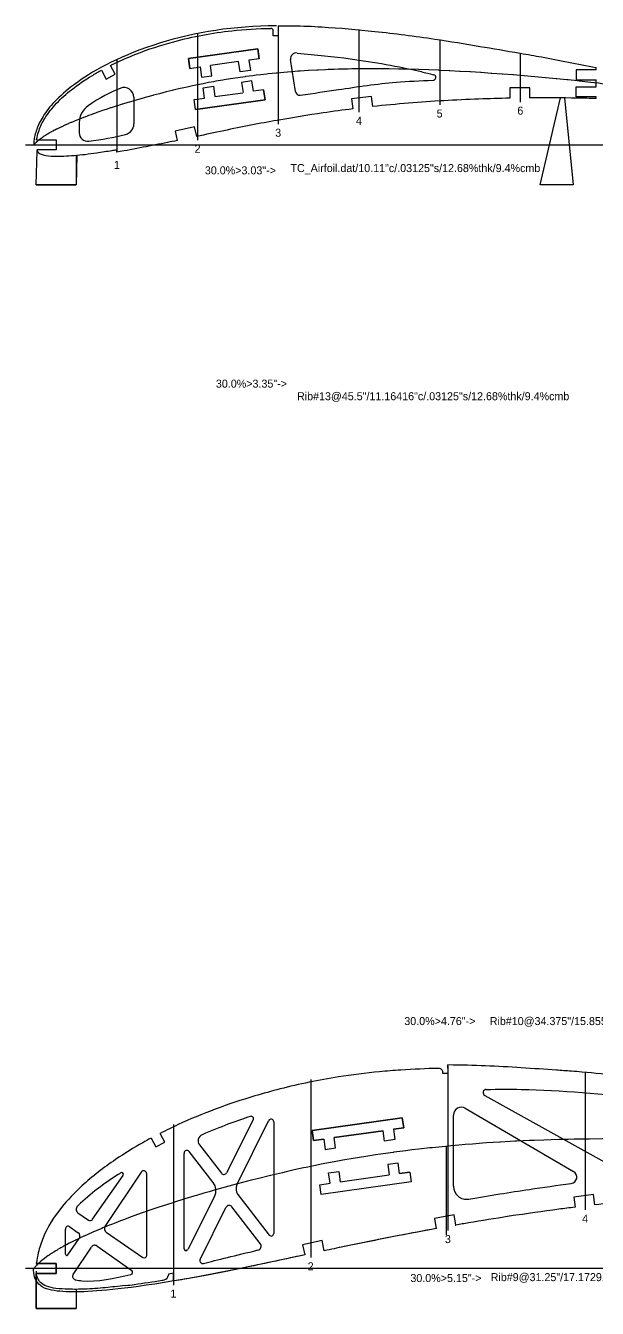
# Model space of a CAD drawing. Header units: inches. Extents: x -0.1 to 19.8, y 29.8 to 45.8.
# Drawn here: x -0.1 to 7.04, y 29.76 to 45.78 of the extents above; entities that cross this region are included whole.
import ezdxf
from ezdxf.lldxf.tags import DXFTag

# ---------------------------------------------------------------- set-up
doc = ezdxf.new("R2010")
doc.units = ezdxf.units.IN
doc.header["$MEASUREMENT"] = 0
for name, color, linetype in [('1', 7, 'Continuous'), ('CUTOUTS', 7, 'Continuous'), ('Default', 7, 'Continuous'), ('TEXT', 7, 'Continuous')]:
    doc.layers.add(name, color=color, linetype=linetype)
tags = doc.linetypes.add('DOT2', pattern=[0.125, 0, -0.125]).pattern_tags.tags
tags[6:7] = [DXFTag(74, 4), DXFTag(75, 0), DXFTag(340, '0'), DXFTag(46, 0.0), DXFTag(50, 0.0), DXFTag(44, 0.0), DXFTag(45, 0.0)]
tags[4:5] = [DXFTag(74, 4), DXFTag(75, 0), DXFTag(340, '0'), DXFTag(46, 0.0), DXFTag(50, 0.0), DXFTag(44, 0.0), DXFTag(45, 0.0)]

# ---------------------------------------------------------------- blocks, each defined once
blk = doc.blocks.new('SE1')
at = {"layer": 'CUTOUTS', "color": 7, "linetype": 'Continuous'}
for p, q in [((0.25, 0.125), (0, 0.125)), ((0, 0), (0.25, 0)), ((0.25, 0), (0.25, 0.125))]:
    blk.add_line(p, q, dxfattribs=at)
blk = doc.blocks.new('SE2')
at = {"layer": '1', "color": 7, "linetype": 'DOT2'}
blk.add_line((0, 2.0048), (0, 0), dxfattribs=at)
blk = doc.blocks.new('SE3')
at = {"layer": '1', "color": 7, "linetype": 'DOT2'}
blk.add_line((0, 2.2253), (0, 0), dxfattribs=at)
blk = doc.blocks.new('SE4')
at = {"layer": '1', "color": 7, "linetype": 'DOT2'}
blk.add_line((0, 2.0566), (0, 0), dxfattribs=at)
blk = doc.blocks.new('SE5')
at = {"layer": '1', "color": 7, "linetype": 'DOT2'}
blk.add_line((0, 1.7178), (0, 0), dxfattribs=at)
blk = doc.blocks.new('SE11')
at = {"layer": '1', "color": 7, "linetype": 'DOT2'}
for p, q in [((4.271, 0.645), (4.044, 0.599)), ((4.497, 0.69), (4.271, 0.645)), ((4.722, 0.733), (4.497, 0.69)), ((4.946, 0.775), (4.722, 0.733)), ((5.028, 0.79), (4.946, 0.775)), ((3.818, 0.553), (3.782, 0.545)), ((4.044, 0.599), (3.818, 0.553)), ((2.738, 0.324), (2.545, 0.284)), ((2.941, 0.367), (2.738, 0.324)), ((3.152, 0.412), (2.941, 0.367)), ((3.37, 0.459), (3.152, 0.412)), ((3.385, 0.462), (3.37, 0.459)), ((0, 0.288), (0, 0.294)), ((0, 0.268), (0, 0.288)), ((0.001, 0.241), (0, 0.268)), ((0.005, 0.214), (0.001, 0.241)), ((0.011, 0.188), (0.005, 0.214)), ((0.019, 0.163), (0.011, 0.188)), ((0.031, 0.139), (0.019, 0.163)), ((2.034, 0.185), (1.888, 0.159)), ((2.192, 0.214), (2.034, 0.185)), ((2.363, 0.247), (2.192, 0.214)), ((2.545, 0.284), (2.363, 0.247)), ((0.046, 0.116), (0.031, 0.139)), ((0.063, 0.096), (0.046, 0.116)), ((0.084, 0.078), (0.063, 0.096)), ((0.108, 0.061), (0.084, 0.078)), ((0.134, 0.048), (0.108, 0.061)), ((0.162, 0.037), (0.134, 0.048)), ((0.192, 0.028), (0.162, 0.037)), ((0.224, 0.02), (0.192, 0.028)), ((0.258, 0.015), (0.224, 0.02)), ((0.292, 0.01), (0.258, 0.015)), ((0.328, 0.007), (0.292, 0.01)), ((0.365, 0.004), (0.328, 0.007)), ((0.404, 0.002), (0.365, 0.004)), ((0.445, 0.001), (0.404, 0.002)), ((0.488, 0), (0.445, 0.001)), ((0.532, 0), (0.488, 0)), ((0.578, 0.001), (0.532, 0)), ((0.627, 0.002), (0.578, 0.001)), ((0.678, 0.005), (0.627, 0.002)), ((0.733, 0.008), (0.678, 0.005)), ((0.79, 0.012), (0.733, 0.008)), ((0.85, 0.016), (0.79, 0.012)), ((0.914, 0.022), (0.85, 0.016)), ((0.983, 0.029), (0.914, 0.022)), ((1.056, 0.037), (0.983, 0.029)), ((1.134, 0.046), (1.056, 0.037)), ((1.219, 0.056), (1.134, 0.046)), ((1.309, 0.068), (1.219, 0.056)), ((1.407, 0.082), (1.309, 0.068)), ((1.513, 0.098), (1.407, 0.082)), ((1.628, 0.116), (1.513, 0.098)), ((1.752, 0.136), (1.628, 0.116)), ((1.888, 0.159), (1.752, 0.136))]:
    blk.add_line(p, q, dxfattribs=at)
blk = doc.blocks.new('SE12')
at = {"layer": '1', "color": 7, "linetype": 'DOT2'}
for p, q in [((6.1889, 1.6032), (6.0363, 1.5962)), ((6.2501, 1.6057), (6.1889, 1.6032)), ((6.3729, 1.6102), (6.2501, 1.6057)), ((6.4629, 1.613), (6.3729, 1.6102)), ((6.5599, 1.6157), (6.4629, 1.613)), ((6.6749, 1.6184), (6.5599, 1.6157)), ((6.7502, 1.6198), (6.6749, 1.6184)), ((6.8869, 1.6218), (6.7502, 1.6198)), ((6.9432, 1.6224), (6.8869, 1.6218)), ((7.0991, 1.6233), (6.9432, 1.6224)), ((7.1395, 1.6235), (7.0991, 1.6233)), ((7.3112, 1.6234), (7.1395, 1.6235)), ((7.3387, 1.6232), (7.3112, 1.6234)), ((7.5241, 1.6217), (7.3387, 1.6232)), ((7.541, 1.6215), (7.5241, 1.6217)), ((7.7379, 1.6185), (7.541, 1.6215)), ((7.7462, 1.6183), (7.7379, 1.6185)), ((7.9528, 1.6137), (7.7462, 1.6183)), ((7.9543, 1.6136), (7.9528, 1.6137)), ((8.1652, 1.6076), (7.9543, 1.6136)), ((8.1688, 1.6075), (8.1652, 1.6076)), ((8.3785, 1.6002), (8.1688, 1.6075)), ((4.4888, 1.456), (4.3298, 1.4338)), ((4.4972, 1.4572), (4.4888, 1.456)), ((4.6492, 1.4769), (4.4972, 1.4572)), ((4.7224, 1.4859), (4.6492, 1.4769)), ((4.8117, 1.4963), (4.7224, 1.4859)), ((4.9458, 1.5112), (4.8117, 1.4963)), ((4.9759, 1.5144), (4.9458, 1.5112)), ((5.1419, 1.5313), (4.9759, 1.5144)), ((5.1675, 1.5337), (5.1419, 1.5313)), ((5.3102, 1.5467), (5.1675, 1.5337)), ((5.3873, 1.5532), (5.3102, 1.5467)), ((5.4809, 1.5608), (5.3873, 1.5532)), ((5.6052, 1.5701), (5.4809, 1.5608)), ((5.6538, 1.5735), (5.6052, 1.5701)), ((5.8216, 1.5843), (5.6538, 1.5735)), ((5.8295, 1.5847), (5.8216, 1.5843)), ((6.0078, 1.5948), (5.8295, 1.5847)), ((6.0363, 1.5962), (6.0078, 1.5948)), ((8.3861, 1.5999), (8.3785, 1.6002)), ((8.5944, 1.5913), (8.3861, 1.5999)), ((8.6048, 1.5908), (8.5944, 1.5913)), ((8.8126, 1.5811), (8.6048, 1.5908)), ((8.8252, 1.5805), (8.8126, 1.5811)), ((9.0331, 1.5697), (8.8252, 1.5805)), ((9.047, 1.5689), (9.0331, 1.5697)), ((9.2557, 1.5569), (9.047, 1.5689)), ((9.2703, 1.5561), (9.2557, 1.5569)), ((9.4805, 1.5427), (9.2703, 1.5561)), ((9.4952, 1.5418), (9.4805, 1.5427)), ((9.707, 1.5274), (9.4952, 1.5418)), ((9.7214, 1.5264), (9.707, 1.5274)), ((9.9354, 1.511), (9.7214, 1.5264)), ((9.9486, 1.51), (9.9354, 1.511)), ((10.1653, 1.4932), (9.9486, 1.51)), ((10.1767, 1.4923), (10.1653, 1.4932)), ((10.3967, 1.4742), (10.1767, 1.4923)), ((10.4051, 1.4735), (10.3967, 1.4742)), ((10.6297, 1.4543), (10.4051, 1.4735)), ((10.6333, 1.454), (10.6297, 1.4543)), ((10.8608, 1.4333), (10.6333, 1.454)), ((3.5555, 1.3), (3.4042, 1.2689)), ((3.5926, 1.3073), (3.5555, 1.3)), ((3.708, 1.3297), (3.5926, 1.3073)), ((3.8177, 1.3501), (3.708, 1.3297)), ((3.8615, 1.3579), (3.8177, 1.3501)), ((4.0164, 1.3847), (3.8615, 1.3579)), ((4.0444, 1.3894), (4.0164, 1.3847)), ((4.1725, 1.41), (4.0444, 1.3894)), ((4.2711, 1.4251), (4.1725, 1.41)), ((4.3298, 1.4338), (4.2711, 1.4251)), ((10.8641, 1.433), (10.8608, 1.4333)), ((11.0875, 1.4117), (10.8641, 1.433)), ((11.0995, 1.4106), (11.0875, 1.4117)), ((11.313, 1.3891), (11.0995, 1.4106)), ((11.3362, 1.3868), (11.313, 1.3891)), ((11.5368, 1.3659), (11.3362, 1.3868)), ((11.5735, 1.362), (11.5368, 1.3659)), ((11.7593, 1.3416), (11.5735, 1.362)), ((11.8115, 1.3357), (11.7593, 1.3416)), ((11.98, 1.3165), (11.8115, 1.3357)), ((12.0499, 1.3083), (11.98, 1.3165)), ((12.199, 1.2905), (12.0499, 1.3083)), ((12.2881, 1.2797), (12.199, 1.2905)), ((2.8131, 1.1319), (2.7379, 1.1128)), ((2.9409, 1.1636), (2.8131, 1.1319)), ((2.9584, 1.1678), (2.9409, 1.1636)), ((3.1057, 1.2027), (2.9584, 1.1678)), ((3.1524, 1.2135), (3.1057, 1.2027)), ((3.2543, 1.2364), (3.1524, 1.2135)), ((3.37, 1.2617), (3.2543, 1.2364)), ((3.4042, 1.2689), (3.37, 1.2617)), ((12.4165, 1.2637), (12.2881, 1.2797)), ((12.5254, 1.2499), (12.4165, 1.2637)), ((12.6319, 1.236), (12.5254, 1.2499)), ((12.7615, 1.2188), (12.6319, 1.236)), ((12.8455, 1.2074), (12.7615, 1.2188)), ((12.9954, 1.1865), (12.8455, 1.2074)), ((13.0566, 1.1779), (12.9954, 1.1865)), ((13.2269, 1.1534), (13.0566, 1.1779)), ((13.2654, 1.1477), (13.2269, 1.1534)), ((13.4552, 1.1189), (13.2654, 1.1477)), ((2.1925, 0.9645), (2.1248, 0.945)), ((2.2558, 0.9825), (2.1925, 0.9645)), ((2.3628, 1.0125), (2.2558, 0.9825)), ((2.3905, 1.0202), (2.3628, 1.0125)), ((2.5285, 1.0577), (2.3905, 1.0202)), ((2.5449, 1.0621), (2.5285, 1.0577)), ((2.6695, 1.0951), (2.5449, 1.0621)), ((2.7379, 1.1128), (2.6695, 1.0951)), ((13.4716, 1.1163), (13.4552, 1.1189)), ((13.675, 1.0841), (13.4716, 1.1163)), ((13.6796, 1.0834), (13.675, 1.0841)), ((13.875, 1.051), (13.6796, 1.0834)), ((13.8999, 1.0468), (13.875, 1.051)), ((14.0717, 1.0171), (13.8999, 1.0468)), ((14.1161, 1.0092), (14.0717, 1.0171)), ((14.2649, 0.9821), (14.1161, 1.0092)), ((14.3275, 0.9704), (14.2649, 0.9821)), ((14.4544, 0.9462), (14.3275, 0.9704)), ((1.7523, 0.8321), (1.6471, 0.7984)), ((1.7592, 0.8343), (1.7523, 0.8321)), ((1.8763, 0.8707), (1.7592, 0.8343)), ((1.8876, 0.8742), (1.8763, 0.8707)), ((1.9984, 0.9078), (1.8876, 0.8742)), ((2.0341, 0.9184), (1.9984, 0.9078)), ((2.1248, 0.945), (2.0341, 0.9184)), ((14.535, 0.9304), (14.4544, 0.9462)), ((14.6404, 0.9092), (14.535, 0.9304)), ((14.7373, 0.8892), (14.6404, 0.9092)), ((14.8228, 0.8712), (14.7373, 0.8892)), ((14.9341, 0.8471), (14.8228, 0.8712)), ((15.0017, 0.8322), (14.9341, 0.8471)), ((15.1238, 0.8045), (15.0017, 0.8322)), ((15.1766, 0.7922), (15.1238, 0.8045)), ((1.2186, 0.6504), (1.1643, 0.6303)), ((1.2505, 0.662), (1.2186, 0.6504)), ((1.3091, 0.6832), (1.2505, 0.662)), ((1.3419, 0.6949), (1.3091, 0.6832)), ((1.4071, 0.7177), (1.3419, 0.6949)), ((1.4386, 0.7285), (1.4071, 0.7177)), ((1.5131, 0.754), (1.4386, 0.7285)), ((1.5402, 0.7631), (1.5131, 0.754)), ((1.6278, 0.7921), (1.5402, 0.7631)), ((1.6471, 0.7984), (1.6278, 0.7921)), ((15.305, 0.7614), (15.1766, 0.7922)), ((15.3471, 0.751), (15.305, 0.7614)), ((15.4771, 0.7184), (15.3471, 0.751)), ((15.5128, 0.7091), (15.4771, 0.7184)), ((15.6402, 0.6751), (15.5128, 0.7091)), ((15.6732, 0.6661), (15.6402, 0.6751)), ((15.7022, 0.6579), (15.6732, 0.6661)), ((0.7896, 0.4812), (0.7408, 0.4601)), ((0.8011, 0.4861), (0.7896, 0.4812)), ((0.8501, 0.5066), (0.8011, 0.4861)), ((0.8652, 0.5129), (0.8501, 0.5066)), ((0.9143, 0.5331), (0.8652, 0.5129)), ((0.9335, 0.5409), (0.9143, 0.5331)), ((0.983, 0.5607), (0.9335, 0.5409)), ((1.0058, 0.5697), (0.983, 0.5607)), ((1.056, 0.5892), (1.0058, 0.5697)), ((1.0828, 0.5995), (1.056, 0.5892)), ((1.1343, 0.619), (1.0828, 0.5995)), ((1.1643, 0.6303), (1.1343, 0.619)), ((0.4453, 0.3211), (0.4097, 0.3026)), ((0.4486, 0.3227), (0.4453, 0.3211)), ((0.4877, 0.3423), (0.4486, 0.3227)), ((0.4901, 0.3435), (0.4877, 0.3423)), ((0.5318, 0.364), (0.4901, 0.3435)), ((0.5341, 0.3651), (0.5318, 0.364)), ((0.5784, 0.3863), (0.5341, 0.3651)), ((0.581, 0.3875), (0.5784, 0.3863)), ((0.6272, 0.409), (0.581, 0.3875)), ((0.6309, 0.4108), (0.6272, 0.409)), ((0.6785, 0.4324), (0.6309, 0.4108)), ((0.6843, 0.435), (0.6785, 0.4324)), ((0.7326, 0.4565), (0.6843, 0.435)), ((0.7408, 0.4601), (0.7326, 0.4565)), ((0.1774, 0.162), (0.1621, 0.151)), ((0.1925, 0.1725), (0.1774, 0.162)), ((0.1997, 0.1774), (0.1925, 0.1725)), ((0.2241, 0.1935), (0.1997, 0.1774)), ((0.2243, 0.1936), (0.2241, 0.1935)), ((0.25, 0.2101), (0.2243, 0.1936)), ((0.2576, 0.2149), (0.25, 0.2101)), ((0.2779, 0.2275), (0.2576, 0.2149)), ((0.2921, 0.2362), (0.2779, 0.2275)), ((0.3076, 0.2455), (0.2921, 0.2362)), ((0.328, 0.2575), (0.3076, 0.2455)), ((0.3393, 0.264), (0.328, 0.2575)), ((0.3654, 0.2784), (0.3393, 0.264)), ((0.3735, 0.2829), (0.3654, 0.2784)), ((0.4044, 0.2997), (0.3735, 0.2829)), ((0.4097, 0.3026), (0.4044, 0.2997)), ((16.8786, 0.2125), (16.8784, 0.2126)), ((0.0036, 0), (0, 0.0084)), ((0.0046, 0.0023), (0.0036, 0)), ((0.0064, 0.0064), (0.0046, 0.0023)), ((0.0096, 0.014), (0.0064, 0.0064)), ((0.0106, 0.0159), (0.0096, 0.014)), ((0.0141, 0.0212), (0.0106, 0.0159)), ((0.0194, 0.0272), (0.0141, 0.0212)), ((0.0201, 0.028), (0.0194, 0.0272)), ((0.0266, 0.0361), (0.0201, 0.028)), ((0.0311, 0.0412), (0.0266, 0.0361)), ((0.0342, 0.0446), (0.0311, 0.0412)), ((0.0429, 0.0537), (0.0342, 0.0446)), ((0.046, 0.0567), (0.0429, 0.0537)), ((0.0529, 0.0632), (0.046, 0.0567)), ((0.0635, 0.0732), (0.0529, 0.0632)), ((0.0637, 0.0733), (0.0635, 0.0732)), ((0.0759, 0.0841), (0.0637, 0.0733)), ((0.0841, 0.0912), (0.0759, 0.0841)), ((0.0891, 0.0954), (0.0841, 0.0912)), ((0.1037, 0.1073), (0.0891, 0.0954)), ((0.1077, 0.1105), (0.1037, 0.1073)), ((0.1199, 0.12), (0.1077, 0.1105)), ((0.1339, 0.1306), (0.1199, 0.12)), ((0.1376, 0.1332), (0.1339, 0.1306)), ((0.1568, 0.1472), (0.1376, 0.1332)), ((0.1621, 0.151), (0.1568, 0.1472))]:
    blk.add_line(p, q, dxfattribs=at)
blk = doc.blocks.new('SE20')
at = {"layer": '1', "color": 7, "linetype": 'DOT2'}
blk.add_line((0, 1.152), (0, 0), dxfattribs=at)
blk = doc.blocks.new('SE21')
at = {"layer": '1', "color": 7, "linetype": 'DOT2'}
blk.add_line((0, 1.33), (0, 0), dxfattribs=at)
blk = doc.blocks.new('SE22')
at = {"layer": '1', "color": 7, "linetype": 'DOT2'}
blk.add_line((0, 1.2299), (0, 0), dxfattribs=at)
blk = doc.blocks.new('SE23')
at = {"layer": '1', "color": 7, "linetype": 'DOT2'}
blk.add_line((0, 1.0302), (0, 0), dxfattribs=at)
blk = doc.blocks.new('SE24')
at = {"layer": '1', "color": 7, "linetype": 'DOT2'}
blk.add_line((0, 0.8141), (0, 0), dxfattribs=at)
blk = doc.blocks.new('SE25')
at = {"layer": '1', "color": 7, "linetype": 'DOT2'}
blk.add_line((0, 0.6107), (0, 0), dxfattribs=at)
blk = doc.blocks.new('SE29')
at = {"layer": '1', "color": 7, "linetype": 'DOT2'}
for p, q in [((2.3645, 1.444), (2.2733, 1.4312)), ((2.4564, 1.455), (2.3645, 1.444)), ((2.549, 1.4644), (2.4564, 1.455)), ((2.6427, 1.4722), (2.549, 1.4644)), ((2.7371, 1.4785), (2.6427, 1.4722)), ((2.8327, 1.4832), (2.7371, 1.4785)), ((2.9294, 1.4866), (2.8327, 1.4832)), ((3.0271, 1.4888), (2.9294, 1.4866)), ((3.033, 1.4888), (3.0271, 1.4888)), ((1.6561, 1.2956), (1.5716, 1.27)), ((1.7416, 1.3197), (1.6561, 1.2956)), ((1.8284, 1.3424), (1.7416, 1.3197)), ((1.9158, 1.3634), (1.8284, 1.3424)), ((2.0041, 1.3829), (1.9158, 1.3634)), ((2.0932, 1.4007), (2.0041, 1.3829)), ((2.183, 1.4169), (2.0932, 1.4007)), ((2.2733, 1.4312), (2.183, 1.4169)), ((1.1765, 1.1269), (1.1046, 1.096)), ((1.2509, 1.1572), (1.1765, 1.1269)), ((1.328, 1.1868), (1.2509, 1.1572)), ((1.4073, 1.2155), (1.328, 1.1868)), ((1.4886, 1.2433), (1.4073, 1.2155)), ((1.5716, 1.27), (1.4886, 1.2433)), ((0.8469, 0.9697), (0.79, 0.9383)), ((0.9068, 1.0015), (0.8469, 0.9697)), ((0.9697, 1.0332), (0.9068, 1.0015)), ((1.0357, 1.0648), (0.9697, 1.0332)), ((1.1046, 1.096), (1.0357, 1.0648)), ((0.5921, 0.8153), (0.5496, 0.7857)), ((0.6374, 0.8455), (0.5921, 0.8153)), ((0.6855, 0.876), (0.6374, 0.8455)), ((0.7362, 0.9069), (0.6855, 0.876)), ((0.79, 0.9383), (0.7362, 0.9069)), ((0.3714, 0.6453), (0.342, 0.6189)), ((0.4029, 0.6723), (0.3714, 0.6453)), ((0.4361, 0.6999), (0.4029, 0.6723)), ((0.4716, 0.728), (0.4361, 0.6999)), ((0.5093, 0.7566), (0.4716, 0.728)), ((0.5496, 0.7857), (0.5093, 0.7566)), ((0.2199, 0.4938), (0.1998, 0.4702)), ((0.2412, 0.518), (0.2199, 0.4938)), ((0.2641, 0.5426), (0.2412, 0.518)), ((0.2885, 0.5675), (0.2641, 0.5426)), ((0.3144, 0.5929), (0.2885, 0.5675)), ((0.342, 0.6189), (0.3144, 0.5929)), ((0.1044, 0.3351), (0.0923, 0.3137)), ((0.1176, 0.3566), (0.1044, 0.3351)), ((0.1319, 0.3788), (0.1176, 0.3566)), ((0.1472, 0.401), (0.1319, 0.3788)), ((0.1636, 0.4238), (0.1472, 0.401)), ((0.1811, 0.4468), (0.1636, 0.4238)), ((0.1998, 0.4702), (0.1811, 0.4468)), ((0.0311, 0.174), (0.0253, 0.1553)), ((0.0375, 0.1929), (0.0311, 0.174)), ((0.0447, 0.2123), (0.0375, 0.1929)), ((0.0525, 0.2319), (0.0447, 0.2123)), ((0.0611, 0.2519), (0.0525, 0.2319)), ((0.0706, 0.2722), (0.0611, 0.2519)), ((0.081, 0.2928), (0.0706, 0.2722)), ((0.0923, 0.3137), (0.081, 0.2928)), ((0.0006, 0.017), (0, 0)), ((0.0021, 0.0333), (0.0006, 0.017)), ((0.0037, 0.0499), (0.0021, 0.0333)), ((0.0057, 0.0668), (0.0037, 0.0499)), ((0.0083, 0.0839), (0.0057, 0.0668)), ((0.0118, 0.1013), (0.0083, 0.0839)), ((0.0157, 0.1191), (0.0118, 0.1013)), ((0.0201, 0.1371), (0.0157, 0.1191)), ((0.0253, 0.1553), (0.0201, 0.1371))]:
    blk.add_line(p, q, dxfattribs=at)
blk = doc.blocks.new('SE30')
at = {"layer": '1', "color": 7, "linetype": 'DOT2'}
for p, q in [((2.3645, 0.8152), (2.2733, 0.7995)), ((2.381, 0.818), (2.3645, 0.8152)), ((2.4564, 0.8301), (2.381, 0.818)), ((2.5145, 0.839), (2.4564, 0.8301)), ((2.549, 0.8441), (2.5145, 0.839)), ((2.6427, 0.8572), (2.549, 0.8441)), ((2.6476, 0.8579), (2.6427, 0.8572)), ((2.7371, 0.8695), (2.6476, 0.8579)), ((2.7801, 0.8748), (2.7371, 0.8695)), ((2.8327, 0.8809), (2.7801, 0.8748)), ((2.9117, 0.8897), (2.8327, 0.8809)), ((2.9294, 0.8916), (2.9117, 0.8897)), ((3.0271, 0.9015), (2.9294, 0.8916)), ((3.0422, 0.9029), (3.0271, 0.9015)), ((3.1262, 0.9106), (3.0422, 0.9029)), ((3.1716, 0.9144), (3.1262, 0.9106)), ((3.2267, 0.9189), (3.1716, 0.9144)), ((3.2999, 0.9243), (3.2267, 0.9189)), ((3.3285, 0.9264), (3.2999, 0.9243)), ((3.4273, 0.9327), (3.3285, 0.9264)), ((3.4319, 0.933), (3.4273, 0.9327)), ((3.5369, 0.9389), (3.4319, 0.933)), ((3.5537, 0.9397), (3.5369, 0.9389)), ((3.6435, 0.9438), (3.5537, 0.9397)), ((3.6795, 0.9453), (3.6435, 0.9438)), ((3.7518, 0.9479), (3.6795, 0.9453)), ((3.8048, 0.9496), (3.7518, 0.9479)), ((3.8619, 0.9512), (3.8048, 0.9496)), ((3.9297, 0.9528), (3.8619, 0.9512)), ((3.9739, 0.9536), (3.9297, 0.9528)), ((4.0544, 0.9548), (3.9739, 0.9536)), ((4.0876, 0.9551), (4.0544, 0.9548)), ((4.1794, 0.9557), (4.0876, 0.9551)), ((4.2031, 0.9558), (4.1794, 0.9557)), ((4.3042, 0.9557), (4.2031, 0.9558)), ((4.3204, 0.9556), (4.3042, 0.9557)), ((4.4296, 0.9547), (4.3204, 0.9556)), ((4.4395, 0.9546), (4.4296, 0.9547)), ((4.5555, 0.9528), (4.4395, 0.9546)), ((4.5603, 0.9527), (4.5555, 0.9528)), ((4.6819, 0.95), (4.5603, 0.9527)), ((4.6829, 0.95), (4.6819, 0.95)), ((4.807, 0.9464), (4.6829, 0.95)), ((4.8091, 0.9464), (4.807, 0.9464)), ((4.9326, 0.9421), (4.8091, 0.9464)), ((4.937, 0.9419), (4.9326, 0.9421)), ((5.0597, 0.9368), (4.937, 0.9419)), ((5.0658, 0.9365), (5.0597, 0.9368)), ((5.1881, 0.9308), (5.0658, 0.9365)), ((5.1955, 0.9305), (5.1881, 0.9308)), ((5.318, 0.9241), (5.1955, 0.9305)), ((5.3262, 0.9237), (5.318, 0.9241)), ((5.449, 0.9166), (5.3262, 0.9237)), ((5.4576, 0.9161), (5.449, 0.9166)), ((5.5813, 0.9082), (5.4576, 0.9161)), ((5.59, 0.9077), (5.5813, 0.9082)), ((5.7147, 0.8992), (5.59, 0.9077)), ((5.7232, 0.8986), (5.7147, 0.8992)), ((5.8491, 0.8895), (5.7232, 0.8986)), ((5.8569, 0.889), (5.8491, 0.8895)), ((5.9845, 0.8791), (5.8569, 0.889)), ((5.9912, 0.8785), (5.9845, 0.8791)), ((6.1207, 0.8679), (5.9912, 0.8785)), ((6.1256, 0.8675), (6.1207, 0.8679)), ((6.2579, 0.8562), (6.1256, 0.8675)), ((6.26, 0.856), (6.2579, 0.8562)), ((6.394, 0.8438), (6.26, 0.856)), ((6.3959, 0.8436), (6.394, 0.8438)), ((6.5274, 0.8311), (6.3959, 0.8436)), ((6.5345, 0.8304), (6.5274, 0.8311)), ((6.6602, 0.8178), (6.5345, 0.8304)), ((6.6738, 0.8164), (6.6602, 0.8178)), ((6.7919, 0.8042), (6.6738, 0.8164)), ((6.8135, 0.8018), (6.7919, 0.8042)), ((6.9229, 0.7898), (6.8135, 0.8018)), ((1.5716, 0.6447), (1.4982, 0.6253)), ((1.6118, 0.6551), (1.5716, 0.6447)), ((1.6561, 0.6664), (1.6118, 0.6551)), ((1.7313, 0.685), (1.6561, 0.6664)), ((1.7416, 0.6875), (1.7313, 0.685)), ((1.8284, 0.7081), (1.7416, 0.6875)), ((1.8559, 0.7144), (1.8284, 0.7081)), ((1.9158, 0.7279), (1.8559, 0.7144)), ((1.984, 0.7428), (1.9158, 0.7279)), ((2.0041, 0.747), (1.984, 0.7428)), ((2.0932, 0.7653), (2.0041, 0.747)), ((2.115, 0.7697), (2.0932, 0.7653)), ((2.183, 0.7828), (2.115, 0.7697)), ((2.2476, 0.7948), (2.183, 0.7828)), ((2.2733, 0.7995), (2.2476, 0.7948)), ((6.9537, 0.7864), (6.9229, 0.7898)), ((7.0528, 0.775), (6.9537, 0.7864)), ((7.094, 0.7702), (7.0528, 0.775)), ((7.1817, 0.7598), (7.094, 0.7702)), ((7.2342, 0.7534), (7.1817, 0.7598)), ((7.3098, 0.744), (7.2342, 0.7534)), ((7.3739, 0.7358), (7.3098, 0.744)), ((7.4366, 0.7277), (7.3739, 0.7358)), ((7.5129, 0.7175), (7.4366, 0.7277)), ((7.5624, 0.7108), (7.5129, 0.7175)), ((7.6506, 0.6985), (7.5624, 0.7108)), ((7.6866, 0.6935), (7.6506, 0.6985)), ((7.7869, 0.679), (7.6866, 0.6935)), ((7.8096, 0.6757), (7.7869, 0.679)), ((7.9213, 0.6587), (7.8096, 0.6757)), ((7.931, 0.6572), (7.9213, 0.6587)), ((8.0507, 0.6383), (7.931, 0.6572)), ((1.0316, 0.4899), (0.9697, 0.47)), ((1.0357, 0.4912), (1.0316, 0.4899)), ((1.1046, 0.5126), (1.0357, 0.4912)), ((1.1113, 0.5147), (1.1046, 0.5126)), ((1.1765, 0.5344), (1.1113, 0.5147)), ((1.1975, 0.5407), (1.1765, 0.5344)), ((1.2509, 0.5563), (1.1975, 0.5407)), ((1.2907, 0.5678), (1.2509, 0.5563)), ((1.328, 0.5784), (1.2907, 0.5678)), ((1.391, 0.5961), (1.328, 0.5784)), ((1.4073, 0.6006), (1.391, 0.5961)), ((1.4886, 0.6227), (1.4073, 0.6006)), ((1.4982, 0.6253), (1.4886, 0.6227)), ((8.0534, 0.6378), (8.0507, 0.6383)), ((8.1685, 0.6188), (8.0534, 0.6378)), ((8.1831, 0.6163), (8.1685, 0.6188)), ((8.2842, 0.5988), (8.1831, 0.6163)), ((8.3104, 0.5941), (8.2842, 0.5988)), ((8.398, 0.5782), (8.3104, 0.5941)), ((8.4349, 0.5713), (8.398, 0.5782)), ((8.5096, 0.5571), (8.4349, 0.5713)), ((8.557, 0.5478), (8.5096, 0.5571)), ((8.6191, 0.5352), (8.557, 0.5478)), ((8.6761, 0.5235), (8.6191, 0.5352)), ((8.7264, 0.5129), (8.6761, 0.5235)), ((8.792, 0.4987), (8.7264, 0.5129)), ((8.8318, 0.4899), (8.792, 0.4987)), ((8.9037, 0.4736), (8.8318, 0.4899)), ((0.5787, 0.3301), (0.5496, 0.3184)), ((0.5921, 0.3354), (0.5787, 0.3301)), ((0.6217, 0.3469), (0.5921, 0.3354)), ((0.6374, 0.3529), (0.6217, 0.3469)), ((0.6678, 0.3644), (0.6374, 0.3529)), ((0.6855, 0.3711), (0.6678, 0.3644)), ((0.7174, 0.3829), (0.6855, 0.3711)), ((0.7362, 0.3898), (0.7174, 0.3829)), ((0.7707, 0.4022), (0.7362, 0.3898)), ((0.79, 0.4091), (0.7707, 0.4022)), ((0.8284, 0.4225), (0.79, 0.4091)), ((0.8469, 0.4289), (0.8284, 0.4225)), ((0.8908, 0.4439), (0.8469, 0.4289)), ((0.9068, 0.4492), (0.8908, 0.4439)), ((0.9583, 0.4663), (0.9068, 0.4492)), ((0.9697, 0.47), (0.9583, 0.4663)), ((8.9347, 0.4664), (8.9037, 0.4736)), ((9.0103, 0.4482), (8.9347, 0.4664)), ((9.0351, 0.4422), (9.0103, 0.4482)), ((9.1116, 0.4229), (9.0351, 0.4422)), ((9.1327, 0.4175), (9.1116, 0.4229)), ((9.2077, 0.3975), (9.1327, 0.4175)), ((9.2271, 0.3921), (9.2077, 0.3975)), ((9.2991, 0.3719), (9.2271, 0.3921)), ((9.3182, 0.3663), (9.2991, 0.3719)), ((9.3867, 0.3458), (9.3182, 0.3663)), ((9.4059, 0.3399), (9.3867, 0.3458)), ((9.4711, 0.3192), (9.4059, 0.3399)), ((0.2151, 0.1639), (0.1998, 0.1554)), ((0.2199, 0.1665), (0.2151, 0.1639)), ((0.2381, 0.1765), (0.2199, 0.1665)), ((0.2412, 0.1781), (0.2381, 0.1765)), ((0.2622, 0.189), (0.2412, 0.1781)), ((0.2641, 0.19), (0.2622, 0.189)), ((0.2871, 0.2016), (0.2641, 0.19)), ((0.2885, 0.2023), (0.2871, 0.2016)), ((0.3131, 0.2143), (0.2885, 0.2023)), ((0.3144, 0.215), (0.3131, 0.2143)), ((0.3405, 0.2274), (0.3144, 0.215)), ((0.342, 0.2282), (0.3405, 0.2274)), ((0.3692, 0.2408), (0.342, 0.2282)), ((0.3714, 0.2418), (0.3692, 0.2408)), ((0.3994, 0.2545), (0.3714, 0.2418)), ((0.4029, 0.2561), (0.3994, 0.2545)), ((0.4313, 0.2687), (0.4029, 0.2561)), ((0.4361, 0.2709), (0.4313, 0.2687)), ((0.4649, 0.2833), (0.4361, 0.2709)), ((0.4716, 0.2862), (0.4649, 0.2833)), ((0.5004, 0.2983), (0.4716, 0.2862)), ((0.5093, 0.302), (0.5004, 0.2983)), ((0.5383, 0.3138), (0.5093, 0.302)), ((0.5496, 0.3184), (0.5383, 0.3138)), ((9.4903, 0.3129), (9.4711, 0.3192)), ((9.5523, 0.2918), (9.4903, 0.3129)), ((9.5715, 0.2851), (9.5523, 0.2918)), ((9.6296, 0.2641), (9.5715, 0.2851)), ((9.6497, 0.2565), (9.6296, 0.2641)), ((9.7021, 0.2362), (9.6497, 0.2565)), ((9.7251, 0.2269), (9.7021, 0.2362)), ((9.769, 0.2086), (9.7251, 0.2269)), ((9.7979, 0.1958), (9.769, 0.2086)), ((9.8299, 0.1811), (9.7979, 0.1958)), ((9.8684, 0.1623), (9.8299, 0.1811)), ((9.8856, 0.1534), (9.8684, 0.1623)), ((0.0021, 0), (0, 0.005)), ((0.0027, 0.0013), (0.0021, 0)), ((0.0037, 0.0038), (0.0027, 0.0013)), ((0.0057, 0.0083), (0.0037, 0.0038)), ((0.0063, 0.0094), (0.0057, 0.0083)), ((0.0083, 0.0125), (0.0063, 0.0094)), ((0.0114, 0.016), (0.0083, 0.0125)), ((0.0118, 0.0165), (0.0114, 0.016)), ((0.0157, 0.0212), (0.0118, 0.0165)), ((0.0183, 0.0243), (0.0157, 0.0212)), ((0.0201, 0.0263), (0.0183, 0.0243)), ((0.0253, 0.0316), (0.0201, 0.0263)), ((0.0271, 0.0334), (0.0253, 0.0316)), ((0.0311, 0.0372), (0.0271, 0.0334)), ((0.0374, 0.0431), (0.0311, 0.0372)), ((0.0375, 0.0432), (0.0374, 0.0431)), ((0.0447, 0.0495), (0.0375, 0.0432)), ((0.0495, 0.0537), (0.0447, 0.0495)), ((0.0525, 0.0562), (0.0495, 0.0537)), ((0.0611, 0.0632), (0.0525, 0.0562)), ((0.0634, 0.0651), (0.0611, 0.0632)), ((0.0706, 0.0707), (0.0634, 0.0651)), ((0.0789, 0.0769), (0.0706, 0.0707)), ((0.081, 0.0784), (0.0789, 0.0769)), ((0.0923, 0.0866), (0.081, 0.0784)), ((0.0954, 0.0889), (0.0923, 0.0866)), ((0.1044, 0.0954), (0.0954, 0.0889)), ((0.1133, 0.1016), (0.1044, 0.0954)), ((0.1176, 0.1044), (0.1133, 0.1016)), ((0.1319, 0.1139), (0.1176, 0.1044)), ((0.132, 0.114), (0.1319, 0.1139)), ((0.1472, 0.1237), (0.132, 0.114)), ((0.1517, 0.1265), (0.1472, 0.1237)), ((0.1636, 0.1339), (0.1517, 0.1265)), ((0.172, 0.1391), (0.1636, 0.1339)), ((0.1811, 0.1445), (0.172, 0.1391)), ((0.1931, 0.1516), (0.1811, 0.1445)), ((0.1998, 0.1554), (0.1931, 0.1516)), ((9.8724, 0.1591), (10.0031, 0.0833)), ((9.9366, 0.1251), (9.8856, 0.1534)), ((9.9367, 0.1251), (9.9366, 0.1251)), ((9.9842, 0.0958), (9.9367, 0.1251)), ((10.0031, 0.0833), (9.9842, 0.0958))]:
    blk.add_line(p, q, dxfattribs=at)

msp = doc.modelspace()

# ---------------------------------------------------------------- linework, layer by layer
at = {"color": 7, "linetype": 'Continuous'}
for p, q in [((0.531, 44.163), (0.531, 43.792)), ((0.031, 43.792), (0.531, 43.792)), ((0.031, 30.225), (0.031, 29.76)), ((0.531, 29.997), (0.531, 29.76)), ((0.031, 29.76), (0.531, 29.76))]:
    msp.add_line(p, q, dxfattribs=at)
at = {"layer": '1', "color": 7, "linetype": 'DOT2'}
for p, q in [((-0.1, 44.292), (3.033, 44.292)), ((0, 44.292), (10.11, 44.292)), ((5.152, 31.784), (5.152, 30.679)), ((-0.1, 30.26), (5.152, 30.26)), ((0, 30.26), (17.173, 30.26))]:
    msp.add_line(p, q, dxfattribs=at)
at = {"layer": 'CUTOUTS', "color": 7, "linetype": 'Continuous'}
for p, q in [((2.8, 45.493), (1.934, 45.371)), ((1.934, 45.371), (1.951, 45.248)), ((2.818, 45.369), (2.8, 45.493)), ((0.848, 45.226), (0.907, 45.115)), ((1.017, 45.174), (0.958, 45.285)), ((0.907, 45.115), (1.017, 45.174)), ((2.872, 44.981), (2.89, 44.857)), ((2.023, 44.735), (2.006, 44.859)), ((2.89, 44.857), (2.023, 44.735)), ((4.603, 32.138), (3.478, 31.98)), ((4.621, 32.015), (4.603, 32.138)), ((1.468, 31.887), (1.527, 31.776)), ((1.637, 31.835), (1.579, 31.946)), ((3.478, 31.98), (3.495, 31.856)), ((3.752, 31.893), (4.363, 31.978)), ((4.492, 31.997), (4.621, 32.015)), ((1.527, 31.776), (1.637, 31.835)), ((3.495, 31.856), (3.624, 31.874)), ((3.83, 31.341), (4.441, 31.426)), ((4.569, 31.445), (4.698, 31.463)), ((4.698, 31.463), (4.716, 31.339)), ((3.572, 31.304), (3.701, 31.322)), ((3.59, 31.181), (3.572, 31.304)), ((4.716, 31.339), (3.59, 31.181))]:
    msp.add_line(p, q, dxfattribs=at)
at = {"layer": 'Default', "color": 7, "linetype": 'Continuous'}
for p, q in [((2.992, 45.656), (2.992, 45.719)), ((3.055, 45.781), (3.055, 45.656)), ((3.055, 45.656), (2.992, 45.656)), ((1.934, 45.371), (2.8, 45.493)), ((1.951, 45.248), (1.934, 45.371)), ((2.818, 45.369), (2.689, 45.351)), ((2.689, 45.351), (2.707, 45.222)), ((2.8, 45.493), (2.818, 45.369)), ((3.269, 44.958), (3.208, 45.357)), ((0.848, 45.226), (0.907, 45.115)), ((1.017, 45.174), (0.958, 45.285)), ((1.951, 45.248), (2.08, 45.266)), ((2.08, 45.266), (2.098, 45.137)), ((2.227, 45.155), (2.209, 45.284)), ((2.56, 45.333), (2.21, 45.284)), ((2.579, 45.204), (2.56, 45.333)), ((2.707, 45.222), (2.579, 45.204)), ((7.024, 45.232), (6.774, 45.232)), ((6.774, 45.232), (6.774, 45.107)), ((7.024, 45.232), (7.024, 45.26)), ((0.907, 45.115), (1.017, 45.174)), ((2.098, 45.137), (2.227, 45.155)), ((2.117, 45.006), (2.245, 45.024)), ((2.245, 45.024), (2.263, 44.895)), ((2.726, 45.091), (2.597, 45.073)), ((2.597, 45.073), (2.615, 44.945)), ((2.744, 44.963), (2.726, 45.091)), ((6.774, 45.107), (7.024, 45.107)), ((7.024, 45.019), (7.024, 45.107)), ((1.25, 44.89), (1.25, 44.554)), ((2.006, 44.859), (2.135, 44.877)), ((2.135, 44.877), (2.117, 45.006)), ((2.263, 44.895), (2.613, 44.944)), ((2.872, 44.981), (2.744, 44.963)), ((2.89, 44.857), (2.872, 44.981)), ((4.22, 44.896), (3.971, 44.866)), ((3.971, 44.866), (3.986, 44.742)), ((4.234, 44.771), (4.22, 44.896)), ((6.195, 45.004), (5.945, 45.004)), ((5.945, 45.004), (5.945, 44.879)), ((5.945, 44.879), (5.945, 44.876)), ((6.195, 44.879), (6.195, 45.004)), ((6.325, 43.792), (6.578, 44.88)), ((6.629, 44.879), (6.739, 43.792)), ((6.774, 44.894), (6.774, 45.019)), ((6.774, 45.019), (7.024, 45.019)), ((7.024, 44.894), (6.774, 44.894)), ((7.024, 44.871), (7.024, 44.894)), ((2.023, 44.735), (2.006, 44.859)), ((2.023, 44.735), (2.89, 44.857)), ((4.234, 44.771), (4.234, 44.771)), ((0.569, 44.57), (0.569, 44.445)), ((2.01, 44.518), (1.766, 44.464)), ((1.766, 44.464), (1.792, 44.347)), ((2.036, 44.398), (2.01, 44.518)), ((0.036, 44.354), (0.281, 44.354)), ((0.281, 44.229), (0.038, 44.229)), ((0.281, 44.354), (0.281, 44.229)), ((1.039, 44.2), (1.039, 44.232)), ((0.031, 43.792), (0.044, 44.219)), ((0.538, 44.163), (0.531, 43.792)), ((0.531, 43.792), (0.031, 43.792)), ((6.739, 43.792), (6.325, 43.792)), ((5.11, 32.692), (5.11, 32.707)), ((5.174, 32.692), (5.11, 32.692)), ((5.174, 32.762), (5.174, 32.8)), ((5.174, 32.762), (5.174, 32.692)), ((5.634, 32.419), (7.419, 31.428)), ((5.39, 32.26), (6.744, 31.468)), ((2.743, 32.113), (2.409, 31.453)), ((2.539, 31.302), (2.933, 32.103)), ((2.998, 32.084), (2.998, 30.695)), ((3.478, 31.98), (4.603, 32.138)), ((4.603, 32.138), (4.621, 32.015)), ((5.243, 31.286), (5.243, 32.175)), ((1.468, 31.887), (1.527, 31.776)), ((1.637, 31.835), (1.579, 31.946)), ((3.495, 31.856), (3.478, 31.98)), ((4.363, 31.978), (3.752, 31.893)), ((3.77, 31.764), (3.752, 31.893)), ((4.381, 31.85), (4.363, 31.978)), ((4.621, 32.015), (4.492, 31.997)), ((4.492, 31.997), (4.51, 31.868)), ((1.527, 31.776), (1.637, 31.835)), ((2.07, 31.803), (2.345, 31.447)), ((3.624, 31.874), (3.495, 31.856)), ((3.624, 31.874), (3.642, 31.746)), ((3.642, 31.746), (3.77, 31.764)), ((4.51, 31.868), (4.381, 31.85)), ((1.878, 30.505), (1.878, 31.694)), ((2.243, 31.33), (1.944, 31.719)), ((4.551, 31.573), (4.423, 31.555)), ((4.569, 31.445), (4.551, 31.573)), ((0.736, 30.872), (1.117, 31.421)), ((0.892, 30.782), (1.345, 31.462)), ((1.412, 30.424), (1.412, 31.431)), ((3.683, 31.451), (3.812, 31.469)), ((3.701, 31.322), (3.683, 31.451)), ((3.812, 31.469), (3.83, 31.341)), ((3.83, 31.341), (4.441, 31.426)), ((4.423, 31.555), (4.441, 31.426)), ((4.698, 31.463), (4.569, 31.445)), ((4.698, 31.463), (4.716, 31.339)), ((3.572, 31.304), (3.701, 31.322)), ((3.59, 31.181), (3.572, 31.304)), ((4.716, 31.339), (3.59, 31.181)), ((2.259, 31.158), (1.924, 30.494)), ((2.551, 31.182), (2.942, 30.676)), ((6.992, 31.182), (6.745, 31.149)), ((6.745, 31.149), (6.761, 31.024)), ((7.009, 31.053), (6.992, 31.182)), ((0.553, 30.952), (0.684, 30.863)), ((2.08, 30.37), (2.4, 31.02)), ((2.829, 30.57), (2.477, 31.028)), ((5.25, 30.928), (5.004, 30.881)), ((5.274, 30.8), (5.25, 30.928)), ((0.451, 30.78), (0.557, 30.705)), ((5.004, 30.881), (5.028, 30.753)), ((5.265, 30.798), (5.274, 30.8)), ((0.398, 30.437), (0.398, 30.748)), ((0.428, 30.428), (0.57, 30.633)), ((0.906, 30.71), (1.363, 30.397)), ((3.603, 30.607), (3.358, 30.555)), ((3.63, 30.479), (3.603, 30.607)), ((0.494, 30.183), (0.722, 30.526)), ((0.791, 30.539), (1.225, 30.232)), ((3.358, 30.555), (3.385, 30.428)), ((0.031, 30.322), (0.281, 30.322)), ((0.281, 30.322), (0.281, 30.197)), ((0.281, 30.197), (0.031, 30.197)), ((0.031, 29.76), (0.031, 30.197)), ((1.684, 30.187), (1.683, 30.176)), ((1.745, 30.198), (1.684, 30.187)), ((1.745, 30.135), (1.745, 30.198)), ((1.745, 30.107), (1.745, 30.135)), ((0.532, 29.998), (0.531, 29.76)), ((1.145, 30.044), (1.145, 30.045)), ((1.145, 30.011), (1.145, 30.013)), ((0.531, 29.76), (0.031, 29.76))]:
    msp.add_line(p, q, dxfattribs=at)
for centre, radius, start, end in [((2.963, 45.719), 0.0291, 0, 91.1494), ((3.28, 45.368), 0.073, 81.6955, 188.7462), ((4.988, 45.134), 0.035, 271.8339, 75.4622), ((1.13, 44.89), 0.12, 0, 111.1337), ((3.322, 44.966), 0.0536, 188.7462, 278.5658), ((0.824, 44.57), 0.255, 124.4563, 180), ((1.116, 44.554), 0.135, 283.9432, 360), ((0.676, 44.445), 0.107, 180, 277.0185), ((5.061, 32.707), 0.0492, 0, 91.1329), ((5.654, 32.454), 0.0404, 91.0182, 240.9656), ((5.341, 32.175), 0.098, 59.6831, 180), ((2.715, 32.127), 0.0318, 333.1397, 108.0268), ((2.964, 32.088), 0.0346, 2.5813, 153.8078), ((2.878, 32.084), 0.121, 0, 2.5813), ((2.135, 31.853), 0.0817, 112.825, 217.7293), ((1.915, 31.697), 0.0364, 37.6206, 179.1584), ((2.088, 31.694), 0.21, 179.1583, 180), ((1.099, 31.434), 0.0213, 325.2571, 121.3457), ((1.375, 31.442), 0.0365, 7.1625, 146.3384), ((1.293, 31.431), 0.12, 0, 7.1624), ((2.375, 31.471), 0.038, 217.7293, 333.1398), ((6.703, 31.399), 0.0804, 277.155, 59.6831), ((2.114, 31.231), 0.163, 333.1398, 37.6206), ((2.642, 31.252), 0.115, 153.8079, 217.7293), ((5.407, 31.286), 0.164, 180, 279.6515), ((0.584, 30.997), 0.0542, 133.6122, 235.5229), ((2.441, 31), 0.0454, 37.6206, 153.8079), ((0.431, 30.753), 0.0331, 54.6825, 179.0522), ((0.705, 30.893), 0.0374, 235.5229, 325.2571), ((0.935, 30.753), 0.052, 146.3385, 235.5229), ((0.738, 30.748), 0.34, 179.0522, 180), ((0.527, 30.662), 0.0523, 325.2571, 54.6825), ((2.967, 30.695), 0.0314, 217.7293, 360), ((0.763, 30.499), 0.049, 54.6825, 146.3385), ((1.902, 30.505), 0.0239, 180, 333.1398), ((2.789, 30.538), 0.0512, 283.6821, 37.6206), ((0.415, 30.437), 0.0163, 180, 325.2571), ((1.381, 30.423), 0.0318, 235.5229, 359.6944), ((1.166, 30.424), 0.246, 359.6944, 0), ((2.111, 30.355), 0.0347, 153.8078, 284.0297), ((0.529, 30.16), 0.0431, 146.3386, 256.7896), ((1.166, 30.424), 0.246, 281.1388, 281.4144), ((1.209, 30.209), 0.0274, 281.4144, 54.6825), ((1.616, 30.181), 0.0671, 280.1799, 355.2688), ((0.556, 30.271), 0.157, 256.7897, 259.1137), ((1.751, 30.107), 0.00556, 179.9999, 279.3897)]:
    msp.add_arc(centre, radius, start, end, dxfattribs=at)
for points, knots in [([(0.958, 45.285), (0.98, 45.295), (1.078, 45.343), (1.344, 45.458), (1.706, 45.576), (2.109, 45.669), (2.514, 45.728), (2.799, 45.745), (2.962, 45.748)], [0, 0, 0, 0, 0.030961, 0.167905, 0.408256, 0.587121, 0.764204, 1, 1, 1, 1]), ([(3.055, 45.781), (3.123, 45.781), (3.294, 45.782), (3.705, 45.763), (4.292, 45.711), (4.947, 45.628), (5.563, 45.525), (5.893, 45.47), (6.078, 45.438)], [0, 0, 0, 0, 0.061326, 0.179248, 0.39666, 0.645152, 0.831539, 1, 1, 1, 1]), ([(3.29, 45.44), (3.534, 45.417), (4.013, 45.369), (4.616, 45.265), (4.942, 45.182), (4.996, 45.168)], [0, 0, 0, 0, 0.385283, 0.904165, 1, 1, 1, 1]), ([(6.078, 45.438), (6.175, 45.421), (6.473, 45.368), (6.792, 45.306), (7.024, 45.26)], [0, 0, 0, 0, 0.276378, 1, 1, 1, 1]), ([(0.036, 44.354), (0.038, 44.366), (0.046, 44.404), (0.072, 44.499), (0.145, 44.648), (0.284, 44.82), (0.484, 44.997), (0.682, 45.133), (0.803, 45.201), (0.848, 45.226)], [0, 0, 0, 0, 0.026888, 0.10093, 0.233777, 0.431128, 0.635694, 0.886722, 1, 1, 1, 1]), ([(3.33, 44.913), (3.501, 44.939), (3.872, 44.992), (4.452, 45.081), (4.822, 45.094), (4.989, 45.099)], [0, 0, 0, 0, 0.288979, 0.721172, 1, 1, 1, 1]), ([(5.945, 44.876), (5.817, 44.873), (5.396, 44.861), (4.825, 44.829), (4.383, 44.787), (4.234, 44.771)], [0, 0, 0, 0, 0.223763, 0.737671, 1, 1, 1, 1]), ([(7.024, 44.871), (6.947, 44.874), (6.67, 44.88), (6.394, 44.881), (6.195, 44.879)], [0, 0, 0, 0, 0.279669, 1, 1, 1, 1]), ([(3.986, 44.742), (3.863, 44.727), (3.547, 44.684), (3.123, 44.615), (2.599, 44.518), (2.26, 44.445), (2.036, 44.398)], [0, 0, 0, 0, 0.188679, 0.483344, 0.652438, 1, 1, 1, 1]), ([(0.038, 44.229), (0.041, 44.225), (0.048, 44.21), (0.072, 44.182), (0.143, 44.155), (0.291, 44.148), (0.515, 44.158), (0.756, 44.187), (0.938, 44.217), (1.017, 44.229), (1.039, 44.232)], [0, 0, 0, 0, 0.014643, 0.049392, 0.100752, 0.231706, 0.477032, 0.752801, 0.941573, 1, 1, 1, 1]), ([(1.792, 44.347), (1.751, 44.339), (1.506, 44.289), (1.271, 44.244), (1.039, 44.2)], [0, 0, 0, 0, 0.163153, 1, 1, 1, 1]), ([(5.06, 32.757), (4.902, 32.754), (4.655, 32.742), (4.236, 32.71), (3.73, 32.647), (3.211, 32.54), (2.698, 32.397), (2.274, 32.256), (1.871, 32.09), (1.661, 31.986), (1.579, 31.946)], [0, 0, 0, 0, 0.13166, 0.205526, 0.349406, 0.555652, 0.646616, 0.791477, 0.930766, 1, 1, 1, 1]), ([(6.716, 32.722), (6.648, 32.727), (6.313, 32.749), (5.766, 32.79), (5.346, 32.797), (5.174, 32.8)], [0, 0, 0, 0, 0.120939, 0.695362, 1, 1, 1, 1]), ([(12.028, 31.884), (11.946, 31.9), (11.689, 31.952), (11.189, 32.049), (10.486, 32.181), (9.636, 32.331), (8.732, 32.477), (7.795, 32.609), (7.119, 32.688), (6.76, 32.719), (6.716, 32.722)], [0, 0, 0, 0, 0.04666, 0.146402, 0.283355, 0.445588, 0.62736, 0.792823, 0.974966, 1, 1, 1, 1]), ([(5.653, 32.494), (5.802, 32.497), (6.432, 32.501), (7.416, 32.409), (8.218, 32.315), (8.511, 32.277)], [0, 0, 0, 0, 0.156272, 0.691176, 1, 1, 1, 1]), ([(1.468, 31.887), (1.429, 31.866), (1.286, 31.789), (0.979, 31.598), (0.636, 31.334), (0.323, 31.009), (0.139, 30.724), (0.058, 30.473), (0.04, 30.371), (0.031, 30.322)], [0, 0, 0, 0, 0.054693, 0.236224, 0.479872, 0.648232, 0.849155, 0.938472, 1, 1, 1, 1]), ([(1.088, 31.452), (1.078, 31.445), (0.894, 31.332), (0.701, 31.183), (0.55, 31.04), (0.547, 31.036)], [0, 0, 0, 0, 0.056541, 0.97819, 1, 1, 1, 1]), ([(5.434, 31.124), (5.702, 31.17), (6.106, 31.235), (6.537, 31.297), (6.713, 31.319)], [0, 0, 0, 0, 0.595113, 1, 1, 1, 1]), ([(8.438, 31.184), (8.358, 31.179), (8.018, 31.156), (7.546, 31.112), (7.145, 31.068), (7.009, 31.053)], [0, 0, 0, 0, 0.166603, 0.715836, 1, 1, 1, 1]), ([(6.761, 31.024), (6.692, 31.015), (6.422, 30.981), (6.166, 30.943), (5.94, 30.91)], [0, 0, 0, 0, 0.251712, 1, 1, 1, 1]), ([(5.94, 30.91), (5.754, 30.88), (5.549, 30.848), (5.327, 30.809), (5.274, 30.8)], [0, 0, 0, 0, 0.761183, 1, 1, 1, 1]), ([(5.028, 30.756), (4.871, 30.728), (4.489, 30.656), (4.022, 30.561), (3.712, 30.497), (3.63, 30.479)], [0, 0, 0, 0, 0.3336, 0.823189, 1, 1, 1, 1]), ([(3.385, 30.428), (3.34, 30.418), (3.052, 30.357), (2.594, 30.258), (2.092, 30.16), (1.837, 30.116), (1.752, 30.102)], [0, 0, 0, 0, 0.082108, 0.53084, 0.845213, 1, 1, 1, 1]), ([(1.145, 30.044), (1.053, 30.034), (0.896, 30.017), (0.653, 29.998), (0.449, 29.996), (0.289, 30.006), (0.169, 30.027), (0.086, 30.075), (0.046, 30.138), (0.036, 30.176), (0.031, 30.197)], [0, 0, 0, 0, 0.209709, 0.425177, 0.5924, 0.720677, 0.822145, 0.894619, 0.950906, 1, 1, 1, 1]), ([(0.526, 30.116), (0.552, 30.111), (0.769, 30.076), (1.008, 30.142), (1.214, 30.182)], [0, 0, 0, 0, 0.116537, 1, 1, 1, 1]), ([(1.145, 30.044), (1.186, 30.049), (1.329, 30.069), (1.501, 30.093), (1.62, 30.114), (1.628, 30.115)], [0, 0, 0, 0, 0.229131, 0.944544, 1, 1, 1, 1])]:
    msp.add_open_spline(points, degree=3, knots=knots, dxfattribs=at)
for points in [[(1.087, 45.002), (0.958, 44.952), (0.822, 44.878), (0.68, 44.781)], [(0.689, 44.339), (0.85, 44.359), (1.003, 44.387), (1.148, 44.423)], [(2.705, 32.158), (2.535, 32.102), (2.334, 32.026), (2.103, 31.928)], [(2.12, 30.321), (2.293, 30.364), (2.52, 30.42), (2.801, 30.489)]]:
    msp.add_open_spline(points, degree=3, dxfattribs=at)

# ---------------------------------------------------------------- block references
at = {"layer": '1', "color": 7}
for name, p in [('SE29', (0, 44.292)), ('SE21', (2.047, 44.352)), ('SE22', (3.055, 44.551)), ('SE23', (4.063, 44.702)), ('SE24', (5.071, 44.791)), ('SE20', (1.039, 44.2)), ('SE25', (6.078, 44.828)), ('SE30', (0, 44.287)), ('SE4', (5.174, 30.732)), ('SE5', (6.888, 30.989)), ('SE3', (3.46, 30.394)), ('SE2', (1.745, 30.051)), ('SE12', (0, 30.252)), ('SE11', (0, 29.966))]:
    msp.add_blockref(name, p, dxfattribs=at)
at = {"layer": 'CUTOUTS', "color": 7}
msp.add_blockref('SE1', (0.031, 30.197), dxfattribs=at)

# ---------------------------------------------------------------- texts
at = {"layer": 'TEXT', "char_height": 0.1, "attachment_point": 7}
for s, insert, width in [('{\\fSETxt|b0||i0||c0|p34;\\C7;\\W1.;5\\P}', (5.033, 44.633), 0.09259), ('{\\fSETxt|b0||i0||c0|p34;\\C7;\\W1.;6\\P}', (6.041, 44.669), 0.09259), ('{\\fSETxt|b0||i0||c0|p34;\\C7;\\W1.;4\\P}', (4.025, 44.543), 0.09259), ('{\\fSETxt|b0||i0||c0|p34;\\C7;\\W1.;3\\P}', (3.017, 44.393), 0.09259), ('{\\fSETxt|b0||i0||c0|p34;\\C7;\\W1.;2\\P}', (2.01, 44.194), 0.09259), ('{\\fSETxt|b0||i0||c0|p34;\\C7;\\W1.;1\\P}', (1.002, 43.992), 0.06111), ('{\\fSETxt|b0||i0||c0|p34;\\C7;\\W1.;30.0%>3.03"->\\P}', (2.138, 43.923), 0.97593), ('\\P{\\fSETxt|b0||i0||c0|p34;\\C7;\\W1.;TC_Airfoil.dat/10.11"c/.03125"s/12.68%thk/9.4%cmb\\P}', (3.207, 43.924), 3.81296), ('{\\fSETxt|b0||i0||c0|p34;\\C7;\\W1.;30.0%>3.35"->\\P}', (2.276, 41.259), 0.99074), ('\\P{\\fSETxt|b0||i0||c0|p34;\\C7;\\W1.;Rib#13@45.5"/11.16416"c/.03125"s/12.68%thk/9.4%cmb\\P}', (3.289, 41.083), 3.93333), ('{\\fSETxt|b0||i0||c0|p34;\\C7;\\W1.;30.0%>4.76"->\\P}', (4.629, 33.297), 0.99074), ('\\P{\\fSETxt|b0||i0||c0|p34;\\C7;\\W1.;Rib#10@34.375"/15.8552"c/.03125"s/12.68%thk/9.4%cmb\\P}', (5.696, 33.278), 4.10556), ('{\\fSETxt|b0||i0||c0|p34;\\C7;\\W1.;4\\P}', (6.85, 30.831), 0.09259), ('{\\fSETxt|b0||i0||c0|p34;\\C7;\\W1.;3\\P}', (5.136, 30.574), 0.09259), ('{\\fSETxt|b0||i0||c0|p34;\\C7;\\W1.;2\\P}', (3.422, 30.235), 0.09259), ('{\\fSETxt|b0||i0||c0|p34;\\C7;\\W1.;30.0%>5.15"->\\P}', (4.705, 30.087), 0.95926), ('\\P{\\fSETxt|b0||i0||c0|p34;\\C7;\\W1.;Rib#9@31.25"/17.17291"c/.03125"s/12.68%thk/9.4%cmb\\P}', (5.708, 30.08), 3.96482), ('{\\fSETxt|b0||i0||c0|p34;\\C7;\\W1.;1\\P}', (1.708, 29.893), 0.06111)]:
    msp.add_mtext(s, dxfattribs=dict(at, insert=insert, width=width))

doc.saveas('drawing.dxf')
